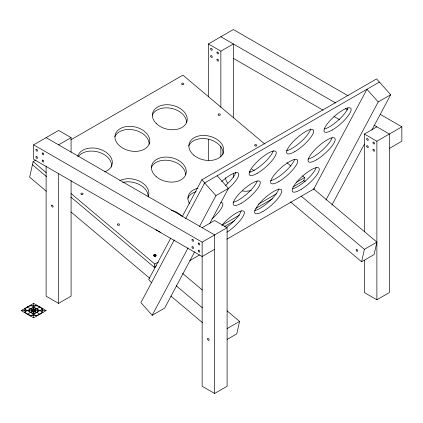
<?xml version="1.0" encoding="UTF-8"?>
<svg xmlns="http://www.w3.org/2000/svg" width="423" height="423" viewBox="0 0 423 423"><rect width="100%" height="100%" fill="white"/><g stroke="black" fill="none" stroke-linecap="round" stroke-linejoin="round"><path stroke-width="0.63" d="M35.987 159.968L33.126 161.618L29.647 177.168L46.287 191.18M153.766 256.042L154.046 254.799L154.448 254.567A1.105 0.761 12.6 0 1 155.759 254.852A1.105 0.761 12.6 0 1 155.918 255.804L155.516 256.037A1.105 0.761 12.6 0 1 154.173 255.767A1.105 0.761 12.6 0 1 154.02 254.815L154.046 254.799A1.105 0.761 12.6 0 0 154.199 255.751A1.105 0.761 12.6 0 0 155.516 256.037L155.516 256.037M154.141 255.825L154.686 254.535L155.733 254.868L155.891 255.82M154.268 256.401L154.686 254.535M154.548 256.412L154.971 254.546M154.971 255.852L155.252 254.609M155.23 255.957L155.511 254.715M155.458 256.111L155.733 254.868M155.627 256.29L155.907 255.048M158.228 262.059L154.797 264.042L154.099 267.151L156.388 265.829M226.977 310.783L239.582 321.395L236.795 333.837L227.151 339.405M302.561 175.862L304.581 177.565L303.883 180.674L293.023 186.945M290.506 201.914L361.617 261.774L364.404 249.332L376.888 242.125L313.845 189.06M376.888 242.125L374.101 254.567L361.617 261.774M170.76 238.117L148.69 279.524L151.513 282.686M182.255 216.534L201.834 179.796L376.586 78.905L390.704 94.726L371.817 130.162M174.318 239.889L140.885 302.635L152.18 315.288L164.663 308.087L194.691 251.733M185.702 218.532L204.658 182.958L379.41 82.067M152.18 315.288L188.092 247.899M199.545 226.405L215.952 195.616L228.436 188.409L217.142 175.751M209.861 223.265L228.436 188.409M313.369 189.779L366.926 89.274L378.22 101.932L325.9 200.111M331.881 205.107L364.388 144.106M214.62 249.332L202.141 256.539L33.634 159.254L33.634 144.84L58.596 130.427L71.08 137.634L71.08 152.169M208.38 96.798L208.38 43.95L233.343 29.536L348.155 95.825M58.596 144.84L71.08 137.634M208.38 43.95L220.859 51.157L233.343 43.95L233.343 117.938M70.858 139.833L182.91 75.141L264.698 143.989M378.22 101.932L390.704 94.726M21.15 310.588L33.634 303.381L46.112 310.588L33.634 317.795L21.15 310.588L46.112 310.588M24.27 312.391L36.753 305.184M27.389 314.194L39.873 306.987M30.509 315.992L42.993 308.79M46.112 166.038L46.112 296.174L58.596 303.381L71.08 296.174L71.08 180.573M202.141 227.711L214.62 220.505L227.103 227.711L227.103 386.257L214.62 393.464L202.141 386.257L202.141 242.125L33.634 144.84M364.404 231.799L364.404 134.028L376.888 126.826M222.255 225.094L239.407 215.191M258.273 204.298L276.568 193.739M296.576 182.186L304.581 177.565M224.417 226.554L234.712 220.61M255.862 208.402L272.444 198.826M202.141 242.125L227.103 227.711M364.404 134.028L376.888 141.234L401.85 126.826L401.85 141.234L389.366 148.441M189.774 260.6L199.487 254.995M226.897 239.164L314.268 188.721M227.103 328.602L239.582 321.395M364.404 260.203L364.404 292.573L376.888 299.78L389.366 292.573L389.366 134.028L373.948 125.123M380.145 114.289L401.85 126.826M220.859 36.743L335.677 103.032M345.385 108.637L347.669 109.954M233.427 58.411L323.109 110.186M333.959 116.452L339.674 119.751M46.112 137.634L214.62 234.918L214.62 393.464M30.509 305.184L42.993 312.391M27.389 306.987L39.873 314.194M24.27 308.79L36.753 315.992M286.91 162.691L290.95 166.091M303.756 180.568L305.274 181.842M301.361 196.267L364.404 249.332M182.593 273.422L202.263 289.982M33.126 161.618L46.255 172.669M70.99 193.491L154.797 264.042M32.434 164.727L46.567 176.629M70.763 196.996L154.982 267.896M176.164 285.726L202.39 307.801M71.001 211.981L149.673 278.212M170.855 296.042L202.628 322.791M201.834 179.796L215.952 195.616M376.888 141.234L376.888 299.78M233.343 173.425L233.343 177.39M220.859 51.157L220.859 107.305M220.859 146.284L220.859 156.854M208.38 139.077L208.38 160.217M58.596 173.906L58.596 303.381M33.634 303.381L33.634 317.795M241.253 210.924A17.65 4.88 -41.7 0 1 226.067 227.711M221.858 225.269A17.65 4.88 -41.7 0 1 244.05 211.458A17.65 4.88 -41.7 0 1 226.908 232.211M278.847 188.78A17.65 4.88 -41.7 0 1 268.801 201.85A17.65 4.88 -41.7 0 1 254.572 210.564M220.806 202.506A17.65 4.88 -41.7 0 1 211.928 218.992M221.61 181.583A17.65 4.88 -41.7 0 1 238.435 173.166A17.65 4.88 -41.7 0 1 227.87 189.07M348.029 107.849A17.65 4.88 -41.7 0 1 338.13 120.391A17.65 4.88 -41.7 0 1 324.462 128.999M310.736 128.941A17.65 4.88 -41.7 0 1 300.684 142.012A17.65 4.88 -41.7 0 1 286.461 150.725M273.29 150.562A17.65 4.88 -41.7 0 1 263.666 163.246A17.65 4.88 -41.7 0 1 249.57 172.235M235.844 172.182A17.65 4.88 -41.7 0 1 225.549 185.47M257.195 181.007A17.65 4.88 -41.7 0 1 246.868 193.93A17.65 4.88 -41.7 0 1 233.073 202.263M294.641 159.386A17.65 4.88 -41.7 0 1 284.314 172.309A17.65 4.88 -41.7 0 1 270.519 180.642M332.087 137.771A17.65 4.88 -41.7 0 1 321.76 150.694A17.65 4.88 -41.7 0 1 307.965 159.027M316.187 167.55A17.65 4.88 -41.7 0 1 306.464 180.034A17.65 4.88 -41.7 0 1 292.727 188.801M77.726 156.431A17.65 12.209 12.6 0 1 104.338 151.159A17.65 12.209 12.6 0 1 104.719 171.823M251.325 190.456A17.65 12.209 12.6 0 1 242.58 191.037M227.595 183.011A17.65 12.209 12.6 0 1 225.417 177.634M251.711 169.089A17.65 12.209 12.6 0 1 254.345 170.749M119.794 180.663A17.65 12.209 12.6 0 1 140.637 181.774A17.65 12.209 12.6 0 1 148.187 196.478M189.467 203.59A17.65 12.209 12.6 0 1 197.99 188.272M149.134 144.132A17.65 12.209 12.6 0 1 119.873 146.072A17.65 12.209 12.6 0 1 128.058 126.392A17.65 12.209 12.6 0 1 149.134 144.132A17.65 12.209 12.6 0 0 134.154 130.025A17.65 12.209 12.6 0 0 114.882 136.708M160.735 232.386A17.65 12.209 12.6 0 1 155.886 229.52M171.373 210.215A17.65 12.209 12.6 0 1 182.064 216.338M152.222 115.347A17.65 12.209 12.6 0 1 171.664 108.415A17.65 12.209 12.6 0 1 186.517 122.871M78.382 156.61A17.65 12.209 12.6 0 1 98.94 152.232A17.65 12.209 12.6 0 1 111.524 167.016M188.827 145.813A17.65 12.209 12.6 0 1 208.999 139.341A17.65 12.209 12.6 0 1 222.916 154.506M151.381 167.434A17.65 12.209 12.6 0 1 170.654 160.751A17.65 12.209 12.6 0 1 185.586 174.847M122.76 182.408A17.65 12.209 12.6 0 1 148.14 196.468M249.279 171.357A17.65 12.209 12.6 0 1 250.448 171.907M187.881 198.16A17.65 12.209 12.6 0 1 196.135 191.672M262.926 211.458A17.65 4.88 -41.7 0 0 281.707 190.26A17.65 4.88 -41.7 0 0 260.087 202.744A17.65 4.88 -41.7 0 0 262.926 211.458M301.414 189.218A17.65 4.88 -41.7 0 0 318.974 168.264A17.65 4.88 -41.7 0 0 296.671 182.123A17.65 4.88 -41.7 0 0 301.414 189.218M316.314 159.92A17.65 4.88 -41.7 0 0 335.095 138.723A17.65 4.88 -41.7 0 0 313.48 151.201A17.65 4.88 -41.7 0 0 316.314 159.92M278.868 181.541A17.65 4.88 -41.7 0 0 297.649 160.343A17.65 4.88 -41.7 0 0 276.034 172.822A17.65 4.88 -41.7 0 0 278.868 181.541M241.422 203.162A17.65 4.88 -41.7 0 0 260.203 181.959A17.65 4.88 -41.7 0 0 238.588 194.443A17.65 4.88 -41.7 0 0 241.422 203.162M332.261 130.004A17.65 4.88 -41.7 0 0 351.042 108.801A17.65 4.88 -41.7 0 0 329.422 121.285A17.65 4.88 -41.7 0 0 332.261 130.004M294.815 151.624A17.65 4.88 -41.7 0 0 313.596 130.421A17.65 4.88 -41.7 0 0 291.976 142.905A17.65 4.88 -41.7 0 0 294.815 151.624M257.369 173.24A17.65 4.88 -41.7 0 0 276.15 152.042A17.65 4.88 -41.7 0 0 254.53 164.526A17.65 4.88 -41.7 0 0 257.369 173.24M356.15 250.014A1.105 0.635 60 0 0 357.34 251.436A1.105 0.635 60 0 0 357.292 249.85A1.105 0.635 60 0 0 356.15 250.014M181.975 84.314A1.105 0.761 12.6 0 0 183.804 84.193A1.105 0.761 12.6 0 0 182.487 83.088A1.105 0.761 12.6 0 0 181.975 84.314M218.495 115.061A1.105 0.761 12.6 0 0 220.309 114.903A1.105 0.761 12.6 0 0 218.961 113.813A1.105 0.761 12.6 0 0 218.495 115.061M254.974 145.771A1.105 0.761 12.6 0 0 256.803 145.649A1.105 0.761 12.6 0 0 255.487 144.539A1.105 0.761 12.6 0 0 254.974 145.771M117.7 225.025A1.105 0.761 12.6 0 0 119.529 224.904A1.105 0.761 12.6 0 0 118.213 223.793A1.105 0.761 12.6 0 0 117.7 225.025M81.221 194.316A1.105 0.761 12.6 0 0 83.035 194.157A1.105 0.761 12.6 0 0 81.687 193.068A1.105 0.761 12.6 0 0 81.221 194.316M156.373 176.798A17.65 12.209 12.6 0 0 185.634 174.858A17.65 12.209 12.6 0 0 164.558 157.118A17.65 12.209 12.6 0 0 156.373 176.798M156.362 123.59A17.65 12.209 12.6 0 0 186.136 123.426A17.65 12.209 12.6 0 0 166.905 104.724A17.65 12.209 12.6 0 0 156.362 123.59M193.819 155.178A17.65 12.209 12.6 0 0 223.08 153.237A17.65 12.209 12.6 0 0 202.004 135.497A17.65 12.209 12.6 0 0 193.819 155.178M32.529 311.693A2.205 1.274 0 0 0 35.839 310.588A2.205 1.274 0 0 0 32.529 309.488A2.205 1.274 0 0 0 32.529 311.693M31.424 312.798A4.415 2.549 0 0 0 38.044 310.588A4.415 2.549 0 0 0 31.424 308.383A4.415 2.549 0 0 0 31.424 312.798M33.079 311.143A1.105 0.635 0 0 0 34.734 310.588A1.105 0.635 0 0 0 33.079 310.038A1.105 0.635 0 0 0 33.079 311.143M29.219 315.003A8.825 5.097 0 0 0 42.459 310.588A8.825 5.097 0 0 0 29.219 306.178A8.825 5.097 0 0 0 29.219 315.003M51.574 205.647A1.105 0.635 60 0 0 52.743 207.101A1.105 0.635 60 0 0 52.743 205.541A1.105 0.635 60 0 0 51.574 205.647M372.986 149.795A1.105 0.635 60 0 0 374.154 151.249A1.105 0.635 60 0 0 374.154 149.689A1.105 0.635 60 0 0 372.986 149.795M366.746 146.189A1.105 0.635 60 0 0 367.915 147.648A1.105 0.635 60 0 0 367.915 146.088A1.105 0.635 60 0 0 366.746 146.189M372.986 142.588A1.105 0.635 60 0 0 374.154 144.042A1.105 0.635 60 0 0 374.154 142.482A1.105 0.635 60 0 0 372.986 142.588M366.746 138.982A1.105 0.635 60 0 0 367.915 140.441A1.105 0.635 60 0 0 367.915 138.881A1.105 0.635 60 0 0 366.746 138.982M216.962 59.712A1.105 0.635 60 0 0 218.131 61.171A1.105 0.635 60 0 0 218.131 59.611A1.105 0.635 60 0 0 216.962 59.712M210.717 56.111A1.105 0.635 60 0 0 211.891 57.565A1.105 0.635 60 0 0 211.891 56.005A1.105 0.635 60 0 0 210.717 56.111M216.962 52.51A1.105 0.635 60 0 0 218.131 53.964A1.105 0.635 60 0 0 218.131 52.404A1.105 0.635 60 0 0 216.962 52.51M210.717 48.904A1.105 0.635 60 0 0 211.891 50.358A1.105 0.635 60 0 0 211.891 48.798A1.105 0.635 60 0 0 210.717 48.904M207.598 338.966A1.105 0.635 60 0 0 208.772 340.42A1.105 0.635 60 0 0 208.772 338.86A1.105 0.635 60 0 0 207.598 338.966M42.215 153.396A1.105 0.635 60 0 0 43.384 154.855A1.105 0.635 60 0 0 43.384 153.295A1.105 0.635 60 0 0 42.215 153.396M42.215 160.603A1.105 0.635 60 0 0 43.384 162.062A1.105 0.635 60 0 0 43.384 160.497A1.105 0.635 60 0 0 42.215 160.603M35.971 149.795A1.105 0.635 60 0 0 37.145 151.249A1.105 0.635 60 0 0 37.145 149.689A1.105 0.635 60 0 0 35.971 149.795M35.971 157.002A1.105 0.635 60 0 0 37.145 158.456A1.105 0.635 60 0 0 37.145 156.896A1.105 0.635 60 0 0 35.971 157.002M198.239 243.479A1.105 0.635 60 0 0 199.407 244.933A1.105 0.635 60 0 0 199.407 243.373A1.105 0.635 60 0 0 198.239 243.479M191.994 239.873A1.105 0.635 60 0 0 193.168 241.332A1.105 0.635 60 0 0 193.168 239.767A1.105 0.635 60 0 0 191.994 239.873M198.239 250.686A1.105 0.635 60 0 0 199.407 252.14A1.105 0.635 60 0 0 199.407 250.58A1.105 0.635 60 0 0 198.239 250.686M191.994 247.08A1.105 0.635 60 0 0 193.168 248.539A1.105 0.635 60 0 0 193.168 246.974A1.105 0.635 60 0 0 191.994 247.08"/></g></svg>
